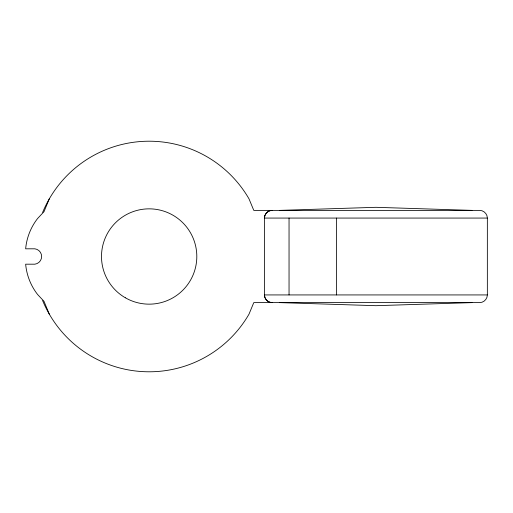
<?xml version="1.0" encoding="UTF-8"?>
<svg xmlns="http://www.w3.org/2000/svg" width="513" height="513" viewBox="0 0 513 513"><rect width="100%" height="100%" fill="white"/><g stroke="black" fill="none" stroke-linecap="round" stroke-linejoin="round"><path stroke-width="0.77" d="M42.637 212.382A115.297 115.297 0 0 1 249.004 198.852L253.781 210.381L479.661 210.381C483.778 210.356 487.376 213.953 487.35 218.07L487.35 294.93C487.376 299.047 483.778 302.644 479.661 302.619L253.781 302.619L249.004 314.148A115.297 115.297 0 0 1 42.637 300.618M49.306 198.852L43.996 211.677L37.584 218.525A57.687 57.687 0 0 0 25.65 248.811L34.871 248.811A7.753 7.753 0 0 1 34.871 264.189L25.65 264.189A57.687 57.687 0 0 0 37.584 294.475L43.996 301.323L49.306 314.148M279.822 210.381L375.901 207.31L471.979 210.381M471.979 302.619L375.901 305.69L279.822 302.619M487.35 218.07L264.451 218.07L264.451 294.93C264.426 299.047 268.023 302.644 272.134 302.619A7.689 7.689 0 0 1 264.451 294.93L487.35 294.93M336.432 218.07L336.432 294.93M289.043 218.07L289.043 294.93M264.708 216.082L264.451 218.07A7.689 7.689 0 0 1 272.134 210.381C268.735 210.401 265.606 212.805 264.708 216.082M125.326 297.771A47.658 47.658 0 0 0 196.812 256.5A47.658 47.658 0 0 0 125.326 215.229A47.658 47.658 0 0 0 125.326 297.771"/></g></svg>
